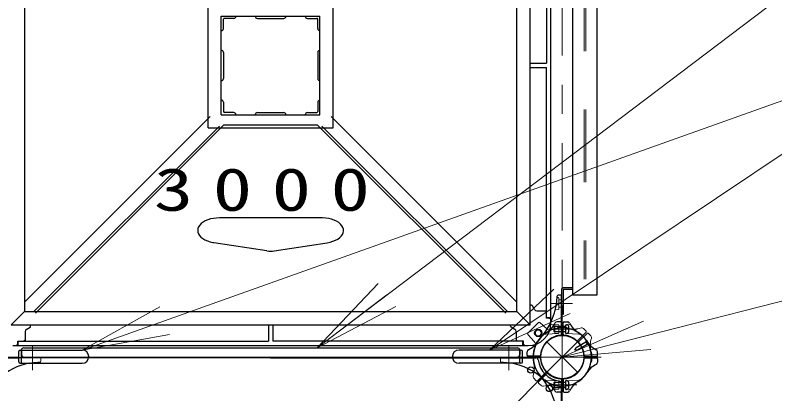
# Model space of a CAD drawing. Units: millimetres on the paper. Extents: x -385 to 0, y -594 to 267.
# Drawn here: x -236.21 to -210.17, y 142.07 to 155.06 of the extents above; entities that cross this region are included whole.
import ezdxf

# ---------------------------------------------------------------- set-up
doc = ezdxf.new("R2010")
doc.units = ezdxf.units.MM
for name, pattern in [('USER1', [4.5, 2.5, -2]), ('USER2', [6, 3, -1, 1, -1]), ('USER3', [8, 3, -1, 1, -1, 1, -1])]:
    doc.linetypes.add(name, pattern=pattern)
doc.layers.add('1_60', color=2, linetype='Continuous', lineweight=25)
doc.styles.add('ＭＳ ゴシック', font='')
doc.styles.get('ＭＳ ゴシック').set_extended_font_data('MS Gothic')

msp = doc.modelspace()

# ---------------------------------------------------------------- linework, layer by layer
at = {"layer": '1_60', "color": 7, "linetype": 'USER2', "lineweight": 13}
for p, q in [((-217.454, 141.671), (-217.454, 165)), ((-217.454, 142.104), (-217.454, 145.92)), ((-217.861, 145.169), (-217.106, 145.169)), ((-216.953, 144.294), (-217.861, 144.294)), ((-217.123, 144.294), (-217.786, 144.294)), ((-217.454, 144.086), (-217.454, 142.586)), ((-235.621, 142.884), (-235.621, 143.737)), ((-219.288, 142.884), (-219.288, 143.737)), ((-239.119, 143.335), (-215.79, 143.335)), ((-218.518, 143.336), (-216.398, 143.336)), ((-218.205, 143.336), (-216.704, 143.336)), ((-216.953, 142.377), (-217.861, 142.377)), ((-217.123, 142.377), (-217.786, 142.377))]:
    msp.add_line(p, q, dxfattribs=at)
at = {"layer": '1_60', "color": 190}
for p, q in [((-218.561, 144.442), (-218.561, 162.229)), ((-217.996, 162.002), (-217.996, 153.41)), ((-217.846, 144.502), (-217.846, 162.169)), ((-235.895, 161.776), (-235.895, 144.895)), ((-219.014, 144.895), (-219.014, 161.776)), ((-229.598, 151.192), (-229.598, 155.479)), ((-225.311, 151.192), (-225.311, 155.479)), ((-229.145, 155.025), (-225.764, 155.025)), ((-229.145, 151.645), (-229.145, 155.025)), ((-228.72, 154.95), (-229.036, 154.95)), ((-227.903, 154.95), (-227.006, 154.95)), ((-226.189, 154.95), (-225.873, 154.95)), ((-225.764, 151.645), (-225.764, 155.025)), ((-229.07, 154.6), (-229.07, 154.917)), ((-225.839, 154.6), (-225.839, 154.917)), ((-229.07, 153.784), (-229.07, 152.887)), ((-225.839, 153.784), (-225.839, 152.887)), ((-218.561, 153.41), (-217.996, 153.41)), ((-218.561, 153.26), (-217.996, 153.26)), ((-217.996, 144.669), (-217.996, 153.26)), ((-229.07, 152.07), (-229.07, 151.754)), ((-225.839, 152.07), (-225.839, 151.754)), ((-229.531, 151.579), (-235.895, 145.216)), ((-229.145, 151.645), (-225.764, 151.645)), ((-228.72, 151.72), (-229.036, 151.72)), ((-227.903, 151.72), (-227.006, 151.72)), ((-226.189, 151.72), (-225.873, 151.72)), ((-225.378, 151.579), (-219.014, 145.216)), ((-229.068, 151.283), (-235.515, 144.836)), ((-225.841, 151.283), (-229.068, 151.283)), ((-225.841, 151.283), (-219.394, 144.836)), ((-229.211, 151.258), (-235.574, 144.895)), ((-229.598, 151.192), (-225.311, 151.192)), ((-225.698, 151.258), (-219.335, 144.895)), ((-225.704, 148.108), (-229.205, 148.108)), ((-227.582, 146.976), (-229.398, 147.256)), ((-227.327, 146.976), (-225.511, 147.256)), ((-218.509, 145.109), (-218.561, 145.109)), ((-218.404, 144.96), (-218.48, 145.092)), ((-235.895, 144.895), (-219.014, 144.895)), ((-219.014, 144.895), (-218.561, 144.442)), ((-218.332, 144.919), (-217.996, 144.919)), ((-217.996, 144.869), (-218.046, 144.919)), ((-217.846, 144.685), (-217.996, 144.685)), ((-217.979, 144.669), (-217.996, 144.685)), ((-217.846, 144.669), (-217.996, 144.669)), ((-217.846, 144.619), (-217.896, 144.669)), ((-217.846, 144.685), (-217.863, 144.669)), ((-236.348, 144.442), (-218.561, 144.442)), ((-235.83, 144.285), (-235.698, 144.361)), ((-235.681, 144.39), (-235.681, 144.442)), ((-227.529, 144.442), (-227.529, 143.877)), ((-227.379, 144.442), (-227.379, 143.877)), ((-219.228, 144.39), (-219.228, 144.442)), ((-219.079, 144.285), (-219.211, 144.361)), ((-235.871, 144.213), (-235.871, 143.877)), ((-219.038, 144.213), (-219.038, 143.877)), ((-236.171, 143.727), (-236.121, 143.777)), ((-236.121, 143.86), (-236.105, 143.877)), ((-236.121, 143.727), (-236.121, 143.877)), ((-236.121, 143.877), (-227.529, 143.877)), ((-236.105, 143.727), (-236.121, 143.744)), ((-236.105, 143.727), (-236.105, 143.877)), ((-235.921, 143.877), (-235.871, 143.927)), ((-218.788, 143.877), (-227.379, 143.877)), ((-218.988, 143.877), (-219.038, 143.927)), ((-218.788, 143.86), (-218.804, 143.877)), ((-218.804, 143.727), (-218.804, 143.877)), ((-218.804, 143.727), (-218.788, 143.744)), ((-218.788, 143.727), (-218.788, 143.877)), ((-218.738, 143.727), (-218.788, 143.777)), ((-236.288, 143.727), (-218.621, 143.727))]:
    msp.add_line(p, q, dxfattribs=at)
at = {"layer": '1_60', "color": 7, "lineweight": 13}
for p, q in [((-225.859, 143.651), (-202.255, 161.535)), ((-233.913, 143.574), (-206.883, 153.208)), ((-219.954, 143.574), (-206.55, 152.546)), ((-217.454, 143.336), (-204.028, 146.764)), ((-225.859, 143.651), (-223.77, 145.862)), ((-219.954, 143.574), (-217.74, 145.659)), ((-225.859, 143.651), (-223.468, 145.463)), ((-233.913, 143.574), (-231.255, 145.052)), ((-223.166, 145.065), (-225.859, 143.651)), ((-219.954, 143.574), (-217.461, 145.243)), ((-217.183, 144.827), (-219.954, 143.574)), ((-233.913, 143.574), (-231.087, 144.581)), ((-217.454, 143.336), (-214.671, 144.562)), ((-230.919, 144.11), (-233.913, 143.574)), ((-217.454, 143.336), (-214.548, 144.078)), ((-214.424, 143.594), (-217.454, 143.336))]:
    msp.add_line(p, q, dxfattribs=at)
at = {"layer": '1_60', "color": 4}
for p, q in [((-217.104, 161.219), (-217.104, 145.452)), ((-216.271, 161.219), (-216.271, 145.452)), ((-217.479, 145.661), (-217.479, 144.794)), ((-217.104, 145.711), (-217.429, 145.711)), ((-217.104, 145.657), (-217.426, 145.657)), ((-217.426, 145.657), (-217.426, 144.794)), ((-216.271, 145.452), (-217.104, 145.452)), ((-217.426, 144.794), (-217.479, 144.794))]:
    msp.add_line(p, q, dxfattribs=at)
at = {"layer": '1_60', "color": 4, "linetype": 'USER1', "lineweight": 13}
for p, q in [((-216.704, 160.828), (-216.704, 146.011)), ((-216.654, 160.828), (-216.654, 146.011))]:
    msp.add_line(p, q, dxfattribs=at)
at = {"layer": '1_60', "linetype": 'USER1', "lineweight": 13}
for p, q in [((-217.586, 145.378), (-217.618, 145.38)), ((-217.579, 144.969), (-217.579, 145.37)), ((-217.579, 145.294), (-217.479, 145.294)), ((-217.579, 145.044), (-217.479, 145.044)), ((-217.587, 144.96), (-217.681, 144.955)), ((-217.587, 144.44), (-217.856, 144.454)), ((-217.579, 144.156), (-217.579, 144.432)), ((-217.479, 144.394), (-217.579, 144.394)), ((-217.429, 144.394), (-217.329, 144.394)), ((-217.329, 144.156), (-217.329, 144.432)), ((-217.322, 144.44), (-217.204, 144.447)), ((-217.587, 144.148), (-218.025, 144.125)), ((-217.479, 144.194), (-217.579, 144.194)), ((-217.429, 144.194), (-217.329, 144.194)), ((-217.322, 144.148), (-216.892, 144.125)), ((-236.088, 143.31), (-235.364, 143.31)), ((-235.33, 143.275), (-235.335, 143.188)), ((-219.579, 143.275), (-219.574, 143.188)), ((-218.821, 143.31), (-219.545, 143.31)), ((-217.587, 142.524), (-218.017, 142.546)), ((-217.579, 142.515), (-217.579, 142.239)), ((-217.479, 142.477), (-217.579, 142.477)), ((-217.429, 142.477), (-217.329, 142.477)), ((-217.329, 142.515), (-217.329, 142.239)), ((-217.322, 142.524), (-216.892, 142.546)), ((-217.587, 142.231), (-217.705, 142.225)), ((-217.479, 142.277), (-217.579, 142.277)), ((-217.429, 142.277), (-217.329, 142.277)), ((-217.322, 142.231), (-217.204, 142.225))]:
    msp.add_line(p, q, dxfattribs=at)
at = {"layer": '1_60'}
for p, q in [((-217.515, 145.46), (-217.602, 145.455)), ((-217.479, 144.117), (-217.479, 145.427)), ((-217.514, 144.543), (-217.635, 144.539)), ((-217.395, 144.543), (-217.274, 144.539)), ((-217.395, 144.543), (-217.264, 144.538)), ((-217.479, 144.117), (-217.479, 144.51)), ((-217.429, 144.117), (-217.429, 144.51)), ((-217.429, 144.117), (-217.429, 144.51)), ((-236.088, 143.171), (-236.088, 143.524)), ((-236.038, 143.574), (-235.996, 143.574)), ((-235.996, 143.121), (-235.996, 143.574)), ((-218.871, 143.574), (-218.913, 143.574)), ((-218.913, 143.121), (-218.913, 143.574)), ((-218.821, 143.171), (-218.821, 143.524)), ((-218.662, 143.395), (-218.657, 143.516)), ((-216.247, 143.395), (-216.252, 143.526)), ((-236.673, 143.31), (-236.088, 143.31)), ((-218.236, 143.31), (-218.821, 143.31)), ((-218.236, 143.36), (-218.628, 143.36)), ((-216.673, 143.36), (-216.281, 143.36)), ((-216.673, 143.31), (-216.281, 143.31)), ((-216.247, 143.276), (-216.252, 143.154)), ((-236.038, 143.121), (-235.996, 143.121)), ((-218.871, 143.121), (-218.913, 143.121)), ((-217.479, 142.555), (-217.479, 142.162)), ((-217.479, 142.555), (-217.479, 141.245)), ((-217.429, 142.555), (-217.429, 142.162)), ((-217.429, 142.555), (-217.429, 142.162)), ((-217.514, 142.129), (-217.635, 142.133)), ((-217.395, 142.129), (-217.264, 142.133)), ((-217.395, 142.129), (-217.274, 142.133))]:
    msp.add_line(p, q, dxfattribs=at)
at = {"layer": '1_60', "color": 4, "linetype": 'USER2', "lineweight": 13}
msp.add_line((-217.861, 145.169), (-217.106, 145.169), dxfattribs=at)
at = {"layer": '1_60', "color": 7}
for p, q in [((-235.895, 144.895), (-236.348, 144.442)), ((-217.621, 144.321), (-217.621, 144.324)), ((-217.329, 144.144), (-217.329, 144.444)), ((-217.329, 144.444), (-217.313, 144.444)), ((-217.288, 144.321), (-217.288, 144.324)), ((-217.229, 144.227), (-217.229, 144.361)), ((-217.329, 144.144), (-217.313, 144.144)), ((-216.98, 143.658), (-216.645, 143.851)), ((-216.938, 143.586), (-216.604, 143.779)), ((-216.63, 143.908), (-216.645, 143.851)), ((-216.645, 143.851), (-216.604, 143.779)), ((-216.63, 143.908), (-216.547, 143.764)), ((-216.604, 143.779), (-216.547, 143.764)), ((-235.997, 143.568), (-235.997, 143.418)), ((-235.996, 143.121), (-235.996, 143.574)), ((-235.996, 143.574), (-233.913, 143.574)), ((-235.913, 143.651), (-218.996, 143.651)), ((-218.913, 143.574), (-220.996, 143.574)), ((-218.913, 143.121), (-218.913, 143.574)), ((-218.913, 143.568), (-218.913, 143.418)), ((-217.021, 143.586), (-216.98, 143.658)), ((-217.021, 143.586), (-216.938, 143.586)), ((-216.468, 143.503), (-216.466, 143.503)), ((-216.468, 143.502), (-216.466, 143.502)), ((-235.913, 143.335), (-218.996, 143.335)), ((-235.996, 143.121), (-233.913, 143.121)), ((-218.913, 143.121), (-220.996, 143.121)), ((-216.468, 143.169), (-216.466, 143.169)), ((-216.468, 143.169), (-216.466, 143.169)), ((-217.329, 142.227), (-217.329, 142.527)), ((-217.329, 142.527), (-217.313, 142.527)), ((-217.229, 142.311), (-217.229, 142.444)), ((-217.329, 142.227), (-217.313, 142.227))]:
    msp.add_line(p, q, dxfattribs=at)
at = {"layer": '1_60', "lineweight": 13}
for p, q in [((-218.273, 144.52), (-218.64, 144.154)), ((-218.226, 144.521), (-217.99, 144.301)), ((-216.643, 144.231), (-216.731, 144.314)), ((-218.64, 144.107), (-218.42, 143.871)), ((-216.92, 143.905), (-216.642, 144.183)), ((-216.884, 143.87), (-216.607, 144.148)), ((-216.559, 144.147), (-216.476, 144.058)), ((-218.024, 142.801), (-218.302, 142.523)), ((-217.989, 142.765), (-218.267, 142.488)), ((-218.35, 142.524), (-218.439, 142.62)), ((-218.266, 142.44), (-218.17, 142.35))]:
    msp.add_line(p, q, dxfattribs=at)
at = {"layer": '1_60', "color": 7, "linetype": 'USER1', "lineweight": 13}
for p, q in [((-217.746, 144.377), (-217.746, 144.211)), ((-217.746, 144.377), (-217.329, 144.377)), ((-217.579, 144.436), (-217.713, 144.436)), ((-217.713, 144.152), (-217.713, 144.436)), ((-217.746, 144.211), (-217.329, 144.211)), ((-217.579, 144.152), (-217.713, 144.152)), ((-216.831, 143.753), (-216.649, 143.858)), ((-216.781, 143.667), (-216.599, 143.772)), ((-216.649, 143.858), (-216.636, 143.91)), ((-216.649, 143.858), (-216.599, 143.772)), ((-216.599, 143.772), (-216.548, 143.758)), ((-217.746, 142.461), (-217.746, 142.294)), ((-217.746, 142.461), (-217.329, 142.461)), ((-217.713, 142.519), (-217.713, 142.236)), ((-217.579, 142.519), (-217.713, 142.519)), ((-217.746, 142.294), (-217.329, 142.294)), ((-217.579, 142.236), (-217.713, 142.236))]:
    msp.add_line(p, q, dxfattribs=at)
at = {"layer": '1_60', "color": 4, "lineweight": 13}
for p, q in [((-216.929, 142.811), (-217.98, 143.861)), ((-216.929, 143.861), (-217.98, 142.811))]:
    msp.add_line(p, q, dxfattribs=at)
at = {"layer": '1_60', "color": 131}
for p, q in [((-227.454, 143.31), (-236.544, 143.31)), ((-227.454, 143.31), (-218.364, 143.31)), ((-217.479, 133.335), (-217.479, 142.425))]:
    msp.add_line(p, q, dxfattribs=at)
at = {"layer": '1_60', "color": 190, "linetype": 'USER2', "lineweight": 13}
msp.add_line((-217.454, 123.335), (-217.454, 143.336), dxfattribs=at)
at = {"layer": '1_60', "color": 131, "linetype": 'USER3', "lineweight": 13}
msp.add_line((-236.865, 123.924), (-218.043, 142.746), dxfattribs=at)
at = {"layer": '1_60', "color": 190}
for points in [[(-229.205, 148.108), (-229.311, 148.103), (-229.414, 148.091), (-229.514, 148.069), (-229.607, 148.04), (-229.693, 148.003), (-229.768, 147.96), (-229.833, 147.911), (-229.884, 147.858), (-229.922, 147.801), (-229.946, 147.741), (-229.954, 147.68), (-229.948, 147.618), (-229.927, 147.558), (-229.891, 147.501), (-229.842, 147.446), (-229.779, 147.397), (-229.705, 147.352), (-229.622, 147.315), (-229.529, 147.284), (-229.43, 147.262), (-229.414, 147.259), (-229.398, 147.256)], [(-225.511, 147.256), (-225.41, 147.276), (-225.316, 147.304), (-225.229, 147.34), (-225.152, 147.382), (-225.086, 147.43), (-225.032, 147.483), (-224.992, 147.54), (-224.966, 147.599), (-224.955, 147.66), (-224.959, 147.722), (-224.978, 147.782), (-225.011, 147.84), (-225.059, 147.895), (-225.119, 147.945), (-225.191, 147.991), (-225.274, 148.029), (-225.365, 148.061), (-225.463, 148.085), (-225.565, 148.1), (-225.671, 148.107), (-225.688, 148.108), (-225.704, 148.108)]]:
    msp.add_lwpolyline(points, dxfattribs=at)
for centre, radius in [((-218.279, 144.16), 0.125), ((-217.454, 143.336), 0.743)]:
    msp.add_circle(centre, radius, dxfattribs=at)
at = {"layer": '1_60', "color": 7, "lineweight": 13}
msp.add_circle((-218.279, 144.16), 0.1, dxfattribs=at)
at = {"layer": '1_60', "color": 4, "lineweight": 13}
msp.add_circle((-217.454, 143.336), 0.743, dxfattribs=at)
at = {"layer": '1_60', "color": 7}
for centre, radius in [((-217.454, 143.335), 0.743), ((-218.532, 142.889), 0.108)]:
    msp.add_circle(centre, radius, dxfattribs=at)
at = {"layer": '1_60', "color": 131}
for centre in [(-218.532, 142.889), (-217.901, 142.258)]:
    msp.add_circle(centre, 0.108, dxfattribs=at)
at = {"layer": '1_60', "color": 190}
for centre, radius, start, end in [((-229.036, 154.917), 0.0333, 90, 180), ((-228.72, 155.025), 0.075, 270, 0), ((-227.903, 155.025), 0.075, 180, 270), ((-227.006, 155.025), 0.075, 270, 0), ((-226.189, 155.025), 0.075, 180, 270), ((-225.873, 154.917), 0.0333, 0, 90), ((-229.145, 154.6), 0.075, 270, 0), ((-225.764, 154.6), 0.075, 180, 270), ((-229.145, 153.784), 0.075, 0, 90), ((-225.764, 153.784), 0.075, 90, 180), ((-229.145, 152.887), 0.075, 270, 0), ((-225.764, 152.887), 0.075, 180, 270), ((-229.145, 152.07), 0.075, 0, 90), ((-225.764, 152.07), 0.075, 90, 180), ((-229.036, 151.754), 0.0333, 180, 270), ((-228.72, 151.645), 0.075, 0, 90), ((-227.903, 151.645), 0.075, 90, 180), ((-227.006, 151.645), 0.075, 0, 90), ((-226.189, 151.645), 0.075, 90, 180), ((-225.873, 151.754), 0.0333, 270, 0), ((-227.454, 147.8), 0.833, 261.2291, 278.7709), ((-218.509, 145.075), 0.0333, 30, 90), ((-218.332, 145.002), 0.0833, 210, 270), ((-235.788, 144.213), 0.0833, 120, 180), ((-235.715, 144.39), 0.0333, 300, 0), ((-219.194, 144.39), 0.0333, 180, 240), ((-219.121, 144.213), 0.0833, 0, 60), ((-218.621, 144.502), 0.775, 270, 0)]:
    msp.add_arc(centre, radius, start, end, dxfattribs=at)
at = {"layer": '1_60', "color": 4}
msp.add_arc((-217.429, 145.661), 0.05, 90, 180, dxfattribs=at)
at = {"layer": '1_60'}
for centre, radius, start, end in [((-219.8, 145.464), 2.167, 317.7828, 358.9158), ((-217.6, 145.422), 0.0333, 93, 178.9159), ((-217.513, 145.427), 0.0333, 0, 93), ((-217.632, 144.455), 0.0833, 92, 152.5412), ((-217.632, 144.455), 0.0833, 92, 152.5412), ((-217.513, 144.51), 0.0333, 0, 92), ((-217.396, 144.51), 0.0333, 88, 180), ((-217.396, 144.51), 0.0333, 88, 180), ((-217.277, 144.455), 0.0833, 27.4588, 88), ((-217.277, 144.455), 0.0833, 27.4588, 88), ((-217.454, 143.335), 1, 90, 147.2728), ((-218.446, 144.878), 0.833, 302.7272, 332.5412), ((-217.454, 143.335), 1, 32.7272, 90), ((-216.463, 144.878), 0.833, 207.4588, 237.2728), ((-216.463, 144.878), 0.833, 207.4588, 237.2728), ((-217.454, 143.336), 1, 122.7272, 180), ((-217.454, 143.336), 1, 137.7828, 180), ((-217.454, 143.336), 0.75, 94.2707, 180), ((-217.454, 143.336), 0.75, 94.2707, 180), ((-217.454, 143.335), 0.75, 90, 175.7293), ((-217.513, 144.117), 0.0333, 274.2707, 0), ((-217.513, 144.117), 0.0333, 274.2707, 0), ((-217.454, 143.335), 0.75, 4.2707, 90), ((-217.396, 144.117), 0.0333, 180, 265.7293), ((-217.396, 144.117), 0.0333, 180, 265.7293), ((-217.454, 143.336), 0.75, 0, 85.7293), ((-217.454, 143.336), 0.75, 0, 85.7293), ((-217.454, 143.336), 1, 0, 57.2728), ((-217.454, 143.336), 1, 0, 57.2728), ((-218.997, 144.326), 0.833, 297.4588, 327.2728), ((-215.912, 144.326), 0.833, 212.7272, 242.5412), ((-236.038, 143.524), 0.05, 90, 180), ((-218.871, 143.524), 0.05, 0, 90), ((-218.574, 143.513), 0.0833, 117.4588, 178), ((-216.335, 143.513), 0.0833, 2, 62.5412), ((-218.628, 143.393), 0.0333, 178, 270), ((-217.454, 143.336), 1, 180, 237.2728), ((-217.454, 143.336), 1, 180, 222.2172), ((-218.236, 143.393), 0.0333, 270, 355.7293), ((-218.236, 143.277), 0.0333, 4.2707, 90), ((-217.454, 143.336), 0.75, 180, 265.7293), ((-217.454, 143.336), 0.75, 180, 265.7293), ((-217.454, 143.335), 0.75, 184.2707, 270), ((-217.454, 143.335), 0.75, 270, 355.7293), ((-217.454, 143.336), 0.75, 274.2707, 0), ((-217.454, 143.336), 0.75, 274.2707, 0), ((-217.454, 143.336), 1, 302.7272, 0), ((-217.454, 143.336), 1, 302.7272, 0), ((-216.673, 143.393), 0.0333, 184.2707, 270), ((-216.673, 143.277), 0.0333, 90, 175.7293), ((-216.281, 143.393), 0.0333, 270, 2), ((-216.281, 143.277), 0.0333, 358, 90), ((-235.327, 140.99), 2.167, 100.3996, 132.2172), ((-236.038, 143.171), 0.05, 180, 270), ((-219.582, 140.99), 2.167, 47.7828, 79.6004), ((-218.871, 143.171), 0.05, 270, 0), ((-215.912, 142.344), 0.833, 117.4588, 147.2728), ((-216.335, 143.157), 0.0833, 297.4588, 358), ((-216.335, 143.157), 0.0833, 297.4588, 358), ((-217.454, 143.335), 1, 270, 327.2728), ((-219.8, 141.208), 2.167, 1.0841, 42.2172), ((-217.454, 143.335), 1, 227.7828, 270), ((-218.446, 141.793), 0.833, 27.4588, 57.2728), ((-217.513, 142.555), 0.0333, 0, 85.7293), ((-217.513, 142.555), 0.0333, 0, 85.7293), ((-217.396, 142.555), 0.0333, 94.2707, 180), ((-217.396, 142.555), 0.0333, 94.2707, 180), ((-216.463, 141.794), 0.833, 122.7272, 152.5412), ((-216.463, 141.793), 0.833, 122.7272, 152.5412), ((-217.632, 142.216), 0.0833, 207.4588, 268), ((-217.632, 142.216), 0.0833, 207.4588, 268), ((-217.277, 142.216), 0.0833, 272, 332.5412), ((-217.277, 142.216), 0.0833, 272, 332.5412), ((-217.513, 142.162), 0.0333, 268, 0), ((-217.396, 142.162), 0.0333, 180, 272), ((-217.396, 142.162), 0.0333, 180, 272)]:
    msp.add_arc(centre, radius, start, end, dxfattribs=at)
at = {"layer": '1_60', "linetype": 'USER1', "lineweight": 13}
for centre, radius, start, end in [((-217.617, 145.396), 0.0167, 178.229, 267), ((-217.588, 145.37), 0.0083, 0, 87), ((-217.68, 144.939), 0.0167, 93, 166.0918), ((-217.588, 144.969), 0.0083, 273, 0), ((-217.855, 144.471), 0.0167, 152.9614, 267), ((-217.588, 144.432), 0.0083, 0, 87), ((-217.321, 144.432), 0.0083, 93, 180), ((-217.205, 144.463), 0.0167, 273, 29.2191), ((-218.017, 143.958), 0.167, 93, 139.8301), ((-217.588, 144.156), 0.0083, 273, 0), ((-217.321, 144.156), 0.0083, 180, 267), ((-216.901, 143.959), 0.167, 48.3994, 87), ((-235.364, 143.277), 0.0333, 357, 90), ((-219.545, 143.277), 0.0333, 90, 183), ((-235.327, 140.99), 2.167, 91.0841, 100.3996), ((-235.368, 143.189), 0.0333, 271.0842, 357), ((-219.541, 143.189), 0.0333, 183, 268.9158), ((-219.582, 140.99), 2.167, 79.6004, 88.9159), ((-218.008, 142.713), 0.167, 228.3994, 267), ((-217.588, 142.515), 0.0083, 0, 87), ((-217.321, 142.515), 0.0083, 93, 180), ((-216.901, 142.713), 0.167, 273, 311.6006), ((-217.704, 142.208), 0.0167, 93, 209.2191), ((-217.588, 142.239), 0.0083, 273, 0), ((-217.321, 142.239), 0.0083, 180, 267), ((-217.205, 142.208), 0.0167, 330.7809, 87)]:
    msp.add_arc(centre, radius, start, end, dxfattribs=at)
at = {"layer": '1_60', "lineweight": 13}
for centre, radius, start, end in [((-218.249, 144.497), 0.0333, 47, 135), ((-217.876, 144.423), 0.167, 227, 291.2094), ((-217.454, 143.335), 1, 77.7272, 111.8676), ((-217.065, 145.127), 0.833, 257.7272, 287.5412), ((-216.788, 144.253), 0.0833, 47, 107.5412), ((-218.616, 144.13), 0.0333, 135, 223), ((-217.454, 143.335), 0.75, 49.2707, 135), ((-216.666, 144.207), 0.0333, 315, 47), ((-216.583, 144.124), 0.0333, 43, 135), ((-216.537, 144.001), 0.0833, 342.4588, 43), ((-218.542, 143.757), 0.167, 338.7906, 43), ((-217.454, 143.335), 0.75, 135, 220.7293), ((-216.943, 143.929), 0.0333, 229.2707, 315), ((-217.454, 143.335), 0.75, 315, 40.7293), ((-216.861, 143.846), 0.0333, 135, 220.7293), ((-215.663, 143.725), 0.833, 162.4588, 192.2728), ((-217.454, 143.335), 1, 158.1324, 192.2728), ((-217.454, 143.335), 1, 315, 12.2728), ((-219.246, 142.946), 0.833, 342.4588, 12.2728), ((-218.372, 142.669), 0.0833, 162.4588, 223), ((-218.048, 142.824), 0.0333, 315, 40.7293), ((-217.965, 142.742), 0.0333, 49.2707, 135), ((-217.454, 143.335), 0.75, 229.2707, 315), ((-218.326, 142.546), 0.0333, 223, 315), ((-218.243, 142.464), 0.0333, 135, 227), ((-217.454, 143.335), 1, 257.7272, 315), ((-218.12, 142.418), 0.0833, 227, 287.5412), ((-217.844, 141.544), 0.833, 77.7272, 107.5412)]:
    msp.add_arc(centre, radius, start, end, dxfattribs=at)
at = {"layer": '1_60', "color": 7}
for centre, radius, start, end in [((-217.604, 144.324), 0.0167, 98.6269, 180), ((-217.454, 143.335), 1.017, 90, 98.6269), ((-217.454, 143.335), 1.017, 81.3731, 90), ((-217.313, 144.361), 0.0833, 0, 90), ((-217.304, 144.324), 0.0167, 0, 81.3731), ((-217.313, 144.227), 0.0833, 270, 0), ((-235.913, 143.568), 0.0833, 90, 180), ((-233.913, 143.348), 0.227, 270, 90), ((-220.996, 143.348), 0.227, 90, 270), ((-218.996, 143.568), 0.0833, 0, 90), ((-216.466, 143.486), 0.0167, 8.6269, 90), ((-216.466, 143.486), 0.0167, 8.6269, 90), ((-217.454, 143.336), 1.017, 0, 8.6269), ((-217.454, 143.336), 1.017, 0, 8.6269), ((-235.913, 143.418), 0.0833, 180, 270), ((-218.996, 143.418), 0.0833, 270, 0), ((-217.454, 143.336), 1.017, 351.3731, 0), ((-217.454, 143.336), 1.017, 351.3731, 0), ((-216.466, 143.186), 0.0167, 270, 351.3731), ((-216.466, 143.186), 0.0167, 270, 351.3731), ((-217.313, 142.444), 0.0833, 0, 90), ((-217.313, 142.311), 0.0833, 270, 0)]:
    msp.add_arc(centre, radius, start, end, dxfattribs=at)
at = {"layer": '1_60', "color": 131}
for centre, radius, start, end in [((-218.364, 143.227), 0.0833, 6.7872, 90), ((-217.454, 143.335), 0.833, 186.7872, 263.2128), ((-217.562, 142.425), 0.0833, 0, 83.2128)]:
    msp.add_arc(centre, radius, start, end, dxfattribs=at)

# ---------------------------------------------------------------- texts
at = {"layer": '1_60', "color": 7, "insert": (-231.454, 149.072), "char_height": 1.466, "attachment_point": 4, "style": 'ＭＳ ゴシック'}
msp.add_mtext('\\T1.5;\\W1.35;3000', dxfattribs=at)

doc.saveas('drawing.dxf')
